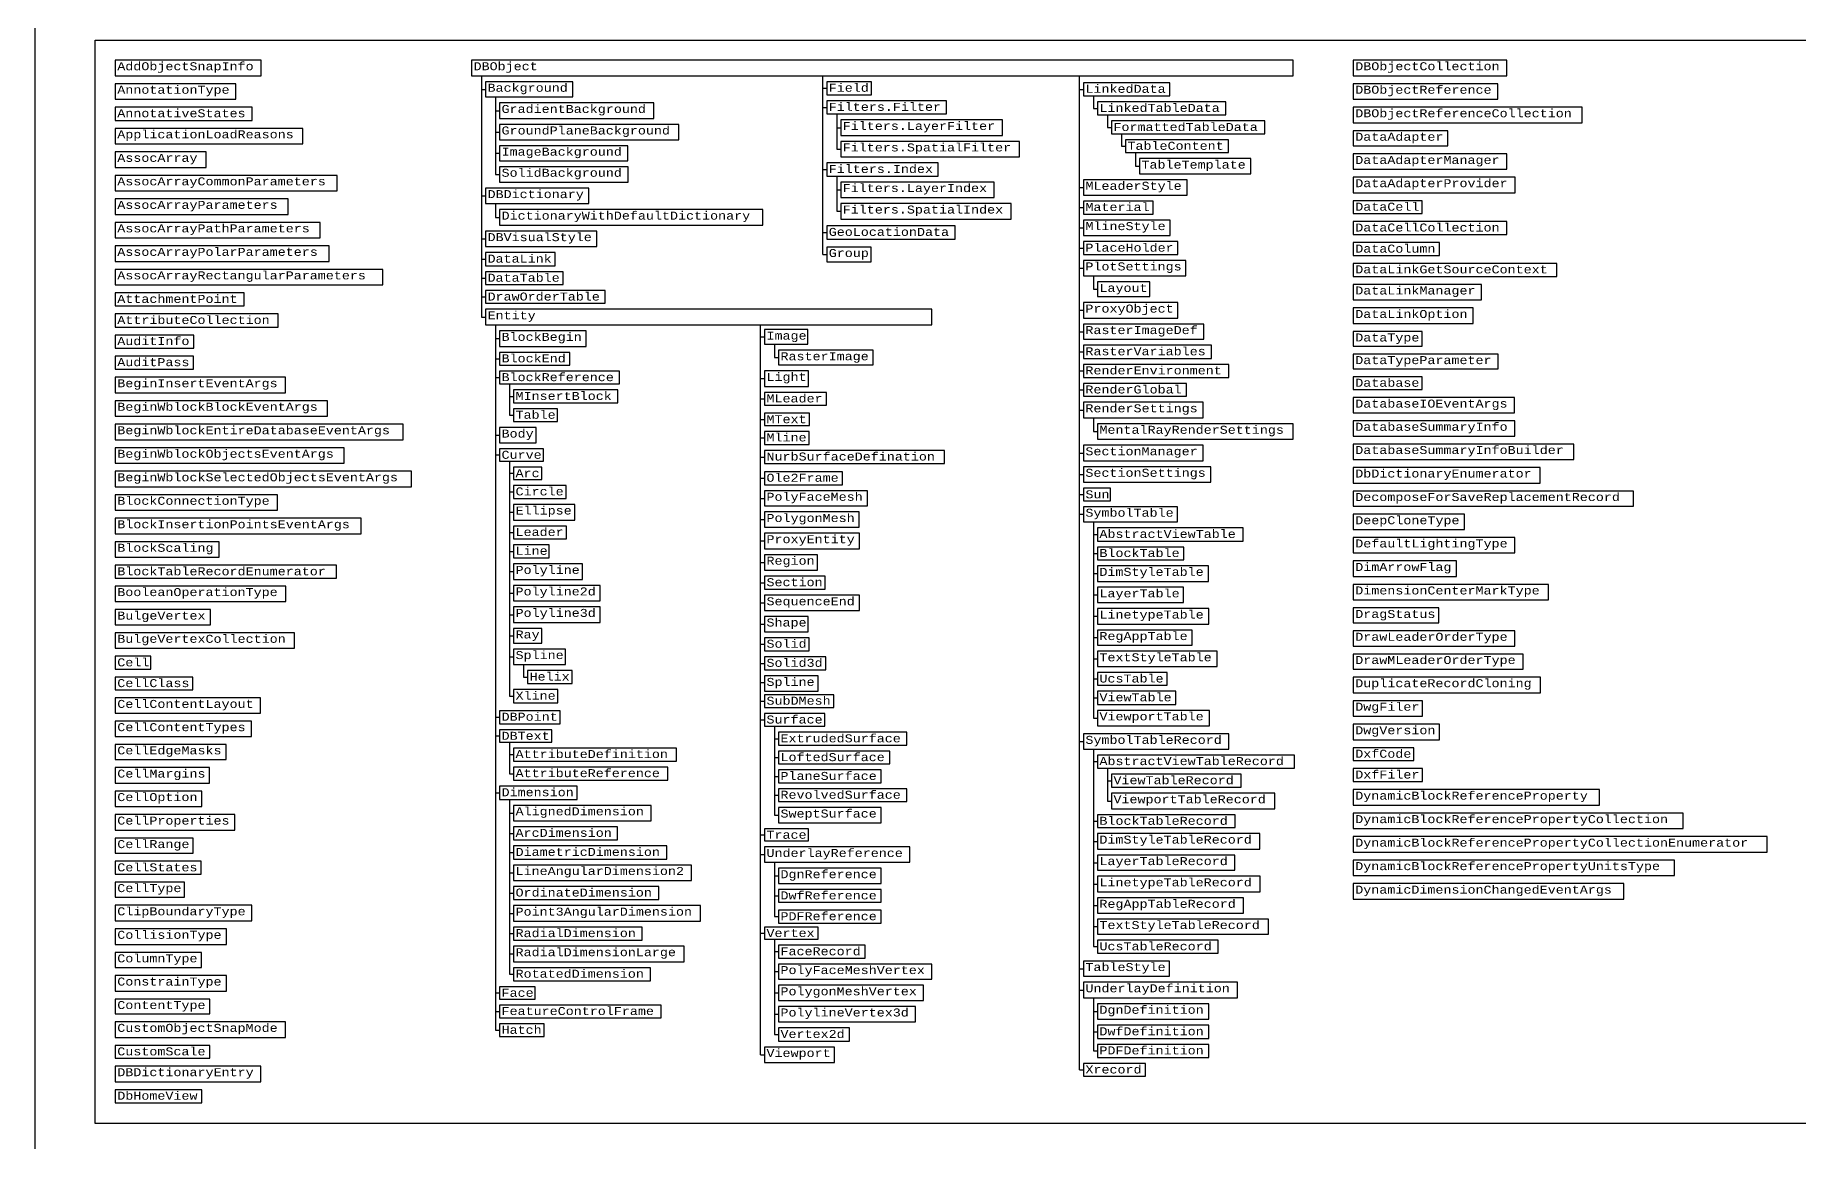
# Model space of a CAD drawing. Header units: inches. Extents: x 350 to 848, y -216 to 10.
# Drawn here: x 636.2 to 724.4, y -138 to -82.7 of the extents above; entities that cross this region are included whole.
import ezdxf

# ---------------------------------------------------------------- set-up
doc = ezdxf.new("R2010")
doc.units = ezdxf.units.IN
doc.header["$MEASUREMENT"] = 0
for name, color, linetype in [('Managed classes', 3, 'Continuous'), ('ObjectARX 2009 Managed classes', 7, 'Continuous'), ('ObjectARX 2010 Managed classes', 7, 'Continuous')]:
    doc.layers.add(name, color=color, linetype=linetype)
doc.styles.add('PureManaged', font='COUR.TTF', dxfattribs={"height": 0.4})

msp = doc.modelspace()

# ---------------------------------------------------------------- linework, layer by layer
for p, q in [((658.534, -84.676), (658.534, -96.745)), ((658.534, -85.357), (658.734, -85.357)), ((675.587, -93.611), (675.587, -84.676)), ((675.587, -85.304), (675.787, -85.304)), ((688.417, -134.39), (688.417, -84.676)), ((688.417, -85.357), (688.617, -85.357)), ((659.234, -85.737), (659.234, -89.615)), ((675.587, -86.258), (675.787, -86.258)), ((689.117, -85.684), (689.117, -86.312)), ((689.117, -86.312), (689.317, -86.312)), ((659.234, -86.425), (659.434, -86.425)), ((676.287, -86.586), (676.287, -88.349)), ((689.817, -86.639), (689.817, -87.259)), ((659.234, -87.493), (659.434, -87.493)), ((676.287, -87.274), (676.487, -87.274)), ((689.817, -87.259), (690.017, -87.259)), ((690.517, -87.579), (690.517, -88.199)), ((659.234, -88.554), (659.434, -88.554)), ((676.287, -88.349), (676.487, -88.349)), ((690.517, -88.199), (690.717, -88.199)), ((691.217, -88.52), (691.217, -89.2)), ((659.234, -89.615), (659.434, -89.615)), ((675.587, -89.364), (675.787, -89.364)), ((676.287, -89.691), (676.287, -91.454)), ((691.217, -89.2), (691.417, -89.2)), ((658.534, -90.684), (658.734, -90.684)), ((676.287, -90.379), (676.487, -90.379)), ((688.417, -90.261), (688.617, -90.261)), ((659.234, -91.071), (659.234, -91.759)), ((676.287, -91.454), (676.487, -91.454)), ((688.417, -91.269), (688.617, -91.269)), ((659.234, -91.759), (659.434, -91.759)), ((675.587, -92.513), (675.787, -92.513)), ((688.417, -92.284), (688.617, -92.284)), ((658.534, -92.834), (658.734, -92.834)), ((688.417, -93.292), (688.617, -93.292)), ((658.534, -93.849), (658.734, -93.849)), ((675.587, -93.611), (675.787, -93.611)), ((688.417, -94.3), (688.617, -94.3)), ((658.534, -94.797), (658.734, -94.797)), ((689.117, -94.688), (689.117, -95.354)), ((658.534, -95.737), (658.734, -95.737)), ((689.117, -95.354), (689.317, -95.354)), ((658.534, -96.745), (658.734, -96.745)), ((688.417, -96.407), (688.617, -96.407)), ((659.234, -97.133), (659.234, -132.407)), ((659.234, -97.821), (659.434, -97.821)), ((672.476, -133.634), (672.476, -97.133)), ((672.476, -97.738), (672.676, -97.738)), ((688.417, -97.475), (688.617, -97.475)), ((673.176, -98.104), (673.176, -98.77)), ((688.417, -98.483), (688.617, -98.483)), ((659.234, -98.828), (659.434, -98.828)), ((673.176, -98.77), (673.376, -98.77)), ((688.417, -99.438), (688.617, -99.438)), ((659.234, -99.769), (659.434, -99.769)), ((659.934, -100.089), (659.934, -101.649)), ((672.476, -99.824), (672.676, -99.824)), ((688.417, -100.385), (688.617, -100.385)), ((659.934, -100.709), (660.134, -100.709)), ((672.476, -100.832), (672.676, -100.832)), ((659.934, -101.649), (660.134, -101.649)), ((672.476, -101.858), (672.676, -101.858)), ((688.417, -101.393), (688.617, -101.393)), ((689.117, -101.781), (689.117, -102.469)), ((659.234, -102.65), (659.434, -102.65)), ((672.476, -102.791), (672.676, -102.791)), ((689.117, -102.469), (689.317, -102.469)), ((659.234, -103.641), (659.434, -103.641)), ((659.934, -103.951), (659.934, -115.703)), ((672.476, -103.743), (672.676, -103.743)), ((688.417, -103.544), (688.617, -103.544)), ((659.934, -104.557), (660.134, -104.557)), ((672.476, -104.804), (672.676, -104.804)), ((688.417, -104.619), (688.617, -104.619)), ((659.934, -105.49), (660.134, -105.49)), ((688.417, -105.617), (688.617, -105.617)), ((659.934, -106.505), (660.134, -106.505)), ((672.476, -105.81), (672.676, -105.81)), ((688.417, -106.608), (688.617, -106.608)), ((659.934, -107.513), (660.134, -107.513)), ((672.476, -106.871), (672.676, -106.871)), ((689.117, -106.989), (689.117, -116.8)), ((672.476, -107.939), (672.676, -107.939)), ((689.117, -107.616), (689.317, -107.616)), ((659.934, -108.46), (660.134, -108.46)), ((672.476, -109.015), (672.676, -109.015)), ((689.117, -108.564), (689.317, -108.564)), ((659.934, -109.475), (660.134, -109.475)), ((672.476, -110.03), (672.676, -110.03)), ((689.117, -109.571), (689.317, -109.571)), ((659.934, -110.551), (660.134, -110.551)), ((672.476, -111.038), (672.676, -111.038)), ((689.117, -110.64), (689.317, -110.64)), ((659.934, -111.626), (660.134, -111.626)), ((689.117, -111.708), (689.317, -111.708)), ((659.934, -112.68), (660.134, -112.68)), ((672.476, -112.099), (672.676, -112.099)), ((689.117, -112.776), (689.317, -112.776)), ((672.476, -113.107), (672.676, -113.107)), ((659.934, -113.733), (660.134, -113.733)), ((660.634, -114.121), (660.634, -114.748)), ((672.476, -114.061), (672.676, -114.061)), ((689.117, -113.837), (689.317, -113.837)), ((660.634, -114.748), (660.834, -114.748)), ((672.476, -115.016), (672.676, -115.016)), ((689.117, -114.838), (689.317, -114.838)), ((659.934, -115.703), (660.134, -115.703)), ((672.476, -115.949), (672.676, -115.949)), ((689.117, -115.785), (689.317, -115.785)), ((659.234, -116.758), (659.434, -116.758)), ((672.476, -116.89), (672.676, -116.89)), ((673.176, -117.21), (673.176, -121.652)), ((689.117, -116.8), (689.317, -116.8)), ((659.234, -117.691), (659.434, -117.691)), ((659.934, -117.996), (659.934, -119.578)), ((673.176, -117.83), (673.376, -117.83)), ((688.417, -117.969), (688.617, -117.969)), ((659.934, -118.624), (660.134, -118.624)), ((673.176, -118.77), (673.376, -118.77)), ((689.117, -118.349), (689.117, -128.228)), ((689.117, -118.976), (689.317, -118.976)), ((659.934, -119.578), (660.134, -119.578)), ((673.176, -119.711), (673.376, -119.711)), ((689.817, -119.304), (689.817, -120.946)), ((659.234, -120.533), (659.434, -120.533)), ((673.176, -120.651), (673.376, -120.651)), ((689.817, -119.931), (690.017, -119.931)), ((659.934, -120.861), (659.934, -129.608)), ((659.934, -121.548), (660.134, -121.548)), ((689.817, -120.946), (690.017, -120.946)), ((673.176, -121.652), (673.376, -121.652)), ((689.117, -121.954), (689.317, -121.954)), ((659.934, -122.563), (660.134, -122.563)), ((672.476, -122.638), (672.676, -122.638)), ((689.117, -122.962), (689.317, -122.962)), ((659.934, -123.518), (660.134, -123.518)), ((672.476, -123.624), (672.676, -123.624)), ((673.176, -124.004), (673.176, -126.726)), ((689.117, -124.03), (689.317, -124.03)), ((659.934, -124.533), (660.134, -124.533)), ((673.176, -124.685), (673.376, -124.685)), ((689.117, -125.098), (689.317, -125.098)), ((659.934, -125.548), (660.134, -125.548)), ((673.176, -125.686), (673.376, -125.686)), ((659.934, -126.563), (660.134, -126.563)), ((673.176, -126.726), (673.376, -126.726)), ((689.117, -126.166), (689.317, -126.166)), ((659.934, -127.578), (660.134, -127.578)), ((672.476, -127.552), (672.676, -127.552)), ((689.117, -127.228), (689.317, -127.228)), ((659.934, -128.593), (660.134, -128.593)), ((673.176, -127.857), (673.176, -132.621)), ((673.176, -128.478), (673.376, -128.478)), ((689.117, -128.228), (689.317, -128.228)), ((673.176, -129.478), (673.376, -129.478)), ((688.417, -129.329), (688.617, -129.329)), ((659.934, -129.608), (660.134, -129.608)), ((688.417, -130.397), (688.617, -130.397)), ((659.234, -130.541), (659.434, -130.541)), ((673.176, -130.539), (673.376, -130.539)), ((689.117, -130.785), (689.117, -133.442)), ((659.234, -131.467), (659.434, -131.467)), ((673.176, -131.608), (673.376, -131.608)), ((689.117, -131.472), (689.317, -131.472)), ((659.234, -132.407), (659.434, -132.407)), ((673.176, -132.621), (673.376, -132.621)), ((689.117, -132.488), (689.317, -132.488)), ((672.476, -133.634), (672.676, -133.634)), ((689.117, -133.442), (689.317, -133.442)), ((688.417, -134.39), (688.617, -134.39))]:
    msp.add_line(p, q)
for points in [[(636.228, 1.1), (848.411, 1.1), (848.411, -173.928), (636.228, -173.928)], [(639.228, -82.901), (828.151, -82.901), (828.151, -137.071), (639.228, -137.071)], [(640.228, -83.901), (640.228, -84.676), (647.516, -84.676), (647.516, -83.901)], [(658.034, -83.901), (658.034, -84.676), (699.102, -84.676), (699.102, -83.901)], [(702.102, -83.901), (702.102, -84.676), (709.771, -84.676), (709.771, -83.901)], [(640.228, -85.076), (640.228, -85.852), (646.251, -85.852), (646.251, -85.076)], [(658.734, -84.976), (658.734, -85.737), (663.094, -85.737), (663.094, -84.976)], [(675.787, -84.976), (675.787, -85.631), (678.022, -85.631), (678.022, -84.976)], [(688.617, -85.03), (688.617, -85.684), (692.934, -85.684), (692.934, -85.03)], [(702.102, -85.076), (702.102, -85.852), (709.337, -85.852), (709.337, -85.076)], [(640.228, -86.252), (640.228, -86.906), (647.075, -86.906), (647.075, -86.252)], [(659.434, -86.037), (659.434, -86.813), (667.142, -86.813), (667.142, -86.037)], [(675.787, -85.931), (675.787, -86.586), (681.776, -86.586), (681.776, -85.931)], [(689.317, -85.984), (689.317, -86.639), (695.735, -86.639), (695.735, -85.984)], [(702.102, -86.252), (702.102, -87.027), (713.552, -87.027), (713.552, -86.252)], [(659.434, -87.113), (659.434, -87.874), (668.402, -87.874), (668.402, -87.113)], [(676.487, -86.886), (676.487, -87.661), (684.577, -87.661), (684.577, -86.886)], [(690.017, -86.939), (690.017, -87.579), (697.685, -87.579), (697.685, -86.939)], [(640.228, -87.306), (640.228, -88.082), (649.596, -88.082), (649.596, -87.306)], [(676.487, -87.961), (676.487, -88.737), (685.417, -88.737), (685.417, -87.961)], [(690.717, -87.879), (690.717, -88.52), (695.86, -88.52), (695.86, -87.879)], [(702.102, -87.427), (702.102, -88.188), (706.831, -88.188), (706.831, -87.427)], [(659.434, -88.174), (659.434, -88.935), (665.847, -88.935), (665.847, -88.174)], [(691.417, -88.82), (691.417, -89.581), (696.976, -89.581), (696.976, -88.82)], [(702.102, -88.588), (702.102, -89.349), (709.772, -89.349), (709.772, -88.588)], [(659.434, -89.228), (659.434, -90.003), (665.862, -90.003), (665.862, -89.228)], [(675.787, -89.037), (675.787, -89.691), (681.361, -89.691), (681.361, -89.037)], [(688.617, -89.881), (688.617, -90.642), (693.797, -90.642), (693.797, -89.881)], [(702.102, -89.749), (702.102, -90.525), (710.192, -90.525), (710.192, -89.749)], [(658.734, -90.296), (658.734, -91.071), (663.904, -91.071), (663.904, -90.296)], [(676.487, -89.991), (676.487, -90.767), (684.162, -90.767), (684.162, -89.991)], [(659.434, -91.371), (659.434, -92.147), (672.587, -92.147), (672.587, -91.371)], [(676.487, -91.067), (676.487, -91.842), (685.002, -91.842), (685.002, -91.067)], [(688.617, -90.942), (688.617, -91.596), (692.107, -91.596), (692.107, -90.942)], [(702.102, -90.925), (702.102, -91.565), (705.546, -91.565), (705.546, -90.925)], [(658.734, -92.447), (658.734, -93.222), (664.288, -93.222), (664.288, -92.447)], [(675.787, -92.185), (675.787, -92.84), (682.205, -92.84), (682.205, -92.185)], [(688.617, -91.896), (688.617, -92.672), (692.957, -92.672), (692.957, -91.896)], [(702.102, -91.965), (702.102, -92.62), (709.771, -92.62), (709.771, -91.965)], [(675.787, -93.24), (675.787, -93.981), (678.004, -93.981), (678.004, -93.24)], [(688.617, -92.972), (688.617, -93.612), (693.338, -93.612), (693.338, -92.972)], [(702.102, -93.02), (702.102, -93.66), (706.409, -93.66), (706.409, -93.02)], [(658.734, -93.522), (658.734, -94.177), (662.221, -94.177), (662.221, -93.522)], [(688.617, -93.912), (688.617, -94.688), (693.727, -94.688), (693.727, -93.912)], [(702.102, -94.06), (702.102, -94.715), (712.282, -94.715), (712.282, -94.06)], [(658.734, -94.477), (658.734, -95.117), (662.607, -95.117), (662.607, -94.477)], [(689.317, -94.988), (689.317, -95.719), (691.944, -95.719), (691.944, -94.988)], [(702.102, -95.115), (702.102, -95.89), (708.511, -95.89), (708.511, -95.115)], [(640.228, -95.535), (640.228, -96.189), (646.675, -96.189), (646.675, -95.535)], [(658.734, -95.417), (658.734, -96.057), (664.708, -96.057), (664.708, -95.417)], [(688.617, -96.019), (688.617, -96.795), (693.328, -96.795), (693.328, -96.019)], [(640.228, -96.589), (640.228, -97.244), (648.366, -97.244), (648.366, -96.589)], [(658.734, -96.357), (658.734, -97.133), (681.044, -97.133), (681.044, -96.357)], [(702.102, -96.29), (702.102, -97.065), (708.09, -97.065), (708.09, -96.29)], [(640.228, -97.644), (640.228, -98.299), (644.155, -98.299), (644.155, -97.644)], [(659.434, -97.433), (659.434, -98.208), (663.766, -98.208), (663.766, -97.433)], [(672.676, -97.372), (672.676, -98.104), (674.845, -98.104), (674.845, -97.372)], [(688.617, -97.095), (688.617, -97.856), (694.63, -97.856), (694.63, -97.095)], [(702.102, -97.465), (702.102, -98.197), (705.555, -98.197), (705.555, -97.465)], [(640.228, -98.699), (640.228, -99.354), (644.133, -99.354), (644.133, -98.699)], [(659.434, -98.508), (659.434, -99.149), (662.954, -99.149), (662.954, -98.508)], [(673.376, -98.404), (673.376, -99.136), (678.114, -99.136), (678.114, -98.404)], [(688.617, -98.156), (688.617, -98.811), (695.019, -98.811), (695.019, -98.156)], [(702.102, -98.597), (702.102, -99.329), (709.352, -99.329), (709.352, -98.597)], [(659.434, -99.449), (659.434, -100.089), (665.433, -100.089), (665.433, -99.449)], [(672.676, -99.436), (672.676, -100.212), (674.883, -100.212), (674.883, -99.436)], [(688.617, -99.111), (688.617, -99.765), (695.88, -99.765), (695.88, -99.111)], [(640.228, -99.754), (640.228, -100.529), (648.731, -100.529), (648.731, -99.754)], [(660.134, -100.389), (660.134, -101.029), (665.348, -101.029), (665.348, -100.389)], [(688.617, -100.065), (688.617, -100.706), (693.766, -100.706), (693.766, -100.065)], [(702.102, -99.729), (702.102, -100.37), (705.555, -100.37), (705.555, -99.729)], [(640.228, -100.929), (640.228, -101.704), (650.832, -101.704), (650.832, -100.929)], [(660.134, -101.329), (660.134, -101.97), (662.332, -101.97), (662.332, -101.329)], [(672.676, -100.512), (672.676, -101.152), (675.77, -101.152), (675.77, -100.512)], [(688.617, -101.006), (688.617, -101.781), (694.599, -101.781), (694.599, -101.006)], [(702.102, -100.77), (702.102, -101.531), (710.16, -101.531), (710.16, -100.77)], [(640.228, -102.104), (640.228, -102.88), (654.614, -102.88), (654.614, -102.104)], [(672.676, -101.552), (672.676, -102.163), (674.919, -102.163), (674.919, -101.552)], [(689.317, -102.081), (689.317, -102.856), (699.102, -102.856), (699.102, -102.081)], [(702.102, -101.931), (702.102, -102.692), (710.182, -102.692), (710.182, -101.931)], [(659.434, -102.27), (659.434, -103.031), (661.267, -103.031), (661.267, -102.27)], [(672.676, -102.463), (672.676, -103.118), (674.915, -103.118), (674.915, -102.463)], [(702.102, -103.092), (702.102, -103.867), (713.133, -103.867), (713.133, -103.092)], [(640.228, -103.28), (640.228, -104.055), (651.673, -104.055), (651.673, -103.28)], [(659.434, -103.331), (659.434, -103.951), (661.637, -103.951), (661.637, -103.331)], [(688.617, -103.156), (688.617, -103.932), (694.597, -103.932), (694.597, -103.156)], [(640.228, -104.455), (640.228, -105.231), (655.034, -105.231), (655.034, -104.455)], [(660.134, -104.251), (660.134, -104.862), (661.544, -104.862), (661.544, -104.251)], [(672.676, -104.479), (672.676, -105.13), (676.568, -105.13), (676.568, -104.479)], [(688.617, -104.232), (688.617, -105.007), (694.986, -105.007), (694.986, -104.232)], [(702.102, -104.267), (702.102, -105.043), (711.452, -105.043), (711.452, -104.267)], [(640.228, -105.631), (640.228, -106.406), (648.328, -106.406), (648.328, -105.631)], [(660.134, -105.162), (660.134, -105.817), (662.758, -105.817), (662.758, -105.162)], [(672.676, -105.43), (672.676, -106.191), (677.824, -106.191), (677.824, -105.43)], [(688.617, -105.307), (688.617, -105.928), (689.974, -105.928), (689.974, -105.307)], [(702.102, -105.443), (702.102, -106.204), (716.102, -106.204), (716.102, -105.443)], [(660.134, -106.117), (660.134, -106.892), (663.191, -106.892), (663.191, -106.117)], [(672.676, -106.491), (672.676, -107.252), (677.404, -107.252), (677.404, -106.491)], [(688.617, -106.228), (688.617, -106.989), (693.322, -106.989), (693.322, -106.228)], [(702.102, -106.604), (702.102, -107.365), (707.656, -107.365), (707.656, -106.604)], [(640.228, -106.806), (640.228, -107.581), (652.513, -107.581), (652.513, -106.806)], [(660.134, -107.192), (660.134, -107.833), (662.772, -107.833), (662.772, -107.192)], [(689.317, -107.289), (689.317, -107.943), (696.6, -107.943), (696.6, -107.289)], [(640.228, -107.981), (640.228, -108.757), (645.414, -108.757), (645.414, -107.981)], [(660.134, -108.133), (660.134, -108.788), (661.917, -108.788), (661.917, -108.133)], [(672.676, -107.552), (672.676, -108.327), (677.419, -108.327), (677.419, -107.552)], [(689.317, -108.243), (689.317, -108.884), (693.635, -108.884), (693.635, -108.243)], [(702.102, -107.765), (702.102, -108.54), (710.177, -108.54), (710.177, -107.765)], [(640.228, -109.157), (640.228, -109.797), (651.284, -109.797), (651.284, -109.157)], [(660.134, -109.088), (660.134, -109.863), (663.58, -109.863), (663.58, -109.088)], [(672.676, -108.627), (672.676, -109.403), (675.327, -109.403), (675.327, -108.627)], [(689.317, -109.184), (689.317, -109.959), (694.871, -109.959), (694.871, -109.184)], [(702.102, -108.94), (702.102, -109.715), (707.263, -109.715), (707.263, -108.94)], [(660.134, -110.163), (660.134, -110.938), (664.463, -110.938), (664.463, -110.163)], [(672.676, -109.703), (672.676, -110.357), (675.714, -110.357), (675.714, -109.703)], [(702.102, -110.115), (702.102, -110.891), (711.858, -110.891), (711.858, -110.115)], [(640.228, -110.197), (640.228, -110.972), (648.748, -110.972), (648.748, -110.197)], [(672.676, -110.657), (672.676, -111.418), (677.423, -111.418), (677.423, -110.657)], [(689.317, -110.259), (689.317, -111.02), (693.621, -111.02), (693.621, -110.259)], [(640.228, -111.372), (640.228, -112.133), (644.987, -112.133), (644.987, -111.372)], [(660.134, -111.238), (660.134, -112.014), (664.463, -112.014), (664.463, -111.238)], [(672.676, -111.718), (672.676, -112.479), (674.86, -112.479), (674.86, -111.718)], [(689.317, -111.32), (689.317, -112.096), (694.881, -112.096), (694.881, -111.32)], [(702.102, -111.291), (702.102, -112.032), (706.379, -112.032), (706.379, -111.291)], [(640.228, -112.533), (640.228, -113.309), (649.182, -113.309), (649.182, -112.533)], [(660.134, -112.314), (660.134, -113.046), (661.546, -113.046), (661.546, -112.314)], [(672.676, -112.779), (672.676, -113.434), (674.902, -113.434), (674.902, -112.779)], [(689.317, -112.396), (689.317, -113.157), (694.055, -113.157), (694.055, -112.396)], [(702.102, -112.432), (702.102, -113.193), (710.177, -113.193), (710.177, -112.432)], [(660.134, -113.346), (660.134, -114.121), (662.738, -114.121), (662.738, -113.346)], [(689.317, -113.457), (689.317, -114.218), (695.297, -114.218), (695.297, -113.457)], [(702.102, -113.593), (702.102, -114.354), (710.597, -114.354), (710.597, -113.593)], [(640.228, -113.709), (640.228, -114.349), (642.003, -114.349), (642.003, -113.709)], [(660.834, -114.421), (660.834, -115.076), (663.064, -115.076), (663.064, -114.421)], [(672.676, -113.734), (672.676, -114.389), (675.743, -114.389), (675.743, -113.734)], [(689.317, -114.518), (689.317, -115.158), (692.796, -115.158), (692.796, -114.518)], [(640.228, -114.749), (640.228, -115.389), (644.096, -115.389), (644.096, -114.749)], [(660.134, -115.376), (660.134, -116.03), (662.353, -116.03), (662.353, -115.376)], [(689.317, -115.458), (689.317, -116.113), (693.239, -116.113), (693.239, -115.458)], [(702.102, -114.754), (702.102, -115.529), (711.465, -115.529), (711.465, -114.754)], [(640.228, -115.789), (640.228, -116.551), (647.478, -116.551), (647.478, -115.789)], [(672.676, -115.629), (672.676, -116.269), (676.141, -116.269), (676.141, -115.629)], [(702.102, -115.929), (702.102, -116.705), (705.57, -116.705), (705.57, -115.929)], [(640.228, -116.951), (640.228, -117.712), (647.037, -117.712), (647.037, -116.951)], [(659.434, -116.43), (659.434, -117.085), (662.471, -117.085), (662.471, -116.43)], [(672.676, -116.569), (672.676, -117.21), (675.7, -117.21), (675.7, -116.569)], [(689.317, -116.413), (689.317, -117.188), (694.92, -117.188), (694.92, -116.413)], [(702.102, -117.105), (702.102, -117.88), (706.409, -117.88), (706.409, -117.105)], [(659.434, -117.385), (659.434, -117.996), (662.051, -117.996), (662.051, -117.385)], [(673.376, -117.51), (673.376, -118.15), (679.795, -118.15), (679.795, -117.51)], [(688.617, -117.588), (688.617, -118.349), (695.885, -118.349), (695.885, -117.588)], [(640.228, -118.112), (640.228, -118.873), (645.777, -118.873), (645.777, -118.112)], [(660.134, -118.296), (660.134, -118.951), (668.271, -118.951), (668.271, -118.296)], [(673.376, -118.45), (673.376, -119.09), (678.941, -119.09), (678.941, -118.45)], [(689.317, -118.649), (689.317, -119.304), (699.164, -119.304), (699.164, -118.649)], [(702.102, -118.28), (702.102, -118.921), (705.135, -118.921), (705.135, -118.28)], [(640.228, -119.273), (640.228, -120.048), (644.936, -120.048), (644.936, -119.273)], [(660.134, -119.251), (660.134, -119.906), (667.837, -119.906), (667.837, -119.251)], [(673.376, -119.39), (673.376, -120.031), (678.503, -120.031), (678.503, -119.39)], [(690.017, -119.604), (690.017, -120.258), (696.503, -120.258), (696.503, -119.604)], [(702.102, -119.321), (702.102, -119.975), (705.57, -119.975), (705.57, -119.321)], [(640.228, -120.448), (640.228, -121.223), (644.546, -121.223), (644.546, -120.448)], [(659.434, -120.206), (659.434, -120.861), (663.321, -120.861), (663.321, -120.206)], [(673.376, -120.331), (673.376, -120.971), (679.795, -120.971), (679.795, -120.331)], [(690.017, -120.558), (690.017, -121.334), (698.183, -121.334), (698.183, -120.558)], [(702.102, -120.375), (702.102, -121.151), (714.415, -121.151), (714.415, -120.375)], [(640.228, -121.623), (640.228, -122.399), (646.197, -122.399), (646.197, -121.623)], [(660.134, -121.161), (660.134, -121.936), (667.011, -121.936), (667.011, -121.161)], [(673.376, -121.271), (673.376, -122.032), (678.501, -122.032), (678.501, -121.271)], [(702.102, -121.551), (702.102, -122.326), (718.594, -122.326), (718.594, -121.551)], [(660.134, -122.236), (660.134, -122.891), (665.33, -122.891), (665.33, -122.236)], [(672.676, -122.332), (672.676, -122.943), (674.874, -122.943), (674.874, -122.332)], [(689.317, -121.634), (689.317, -122.274), (696.198, -122.274), (696.198, -121.634)], [(640.228, -122.799), (640.228, -123.56), (644.113, -123.56), (644.113, -122.799)], [(660.134, -123.191), (660.134, -123.845), (667.803, -123.845), (667.803, -123.191)], [(672.676, -123.243), (672.676, -124.004), (679.937, -124.004), (679.937, -123.243)], [(689.317, -122.574), (689.317, -123.35), (697.435, -123.35), (697.435, -122.574)], [(702.102, -122.726), (702.102, -123.501), (722.797, -123.501), (722.797, -122.726)], [(640.228, -123.96), (640.228, -124.6), (644.516, -124.6), (644.516, -123.96)], [(660.134, -124.145), (660.134, -124.921), (669.03, -124.921), (669.03, -124.145)], [(689.317, -123.65), (689.317, -124.411), (696.184, -124.411), (696.184, -123.65)], [(702.102, -123.901), (702.102, -124.677), (718.16, -124.677), (718.16, -123.901)], [(640.228, -125), (640.228, -125.761), (643.692, -125.761), (643.692, -125)], [(673.376, -124.304), (673.376, -125.065), (678.51, -125.065), (678.51, -124.304)], [(689.317, -124.711), (689.317, -125.486), (697.445, -125.486), (697.445, -124.711)], [(702.102, -125.077), (702.102, -125.852), (715.623, -125.852), (715.623, -125.077)], [(660.134, -125.221), (660.134, -125.875), (667.401, -125.875), (667.401, -125.221)], [(673.376, -125.365), (673.376, -126.006), (678.51, -126.006), (678.51, -125.365)], [(689.317, -125.786), (689.317, -126.547), (696.618, -126.547), (696.618, -125.786)], [(640.228, -126.161), (640.228, -126.936), (647.054, -126.936), (647.054, -126.161)], [(660.134, -126.175), (660.134, -126.951), (669.476, -126.951), (669.476, -126.175)], [(673.376, -126.406), (673.376, -127.046), (678.503, -127.046), (678.503, -126.406)], [(689.317, -126.847), (689.317, -127.608), (697.86, -127.608), (697.86, -126.847)], [(640.228, -127.336), (640.228, -128.112), (645.793, -128.112), (645.793, -127.336)], [(660.134, -127.251), (660.134, -127.905), (666.566, -127.905), (666.566, -127.251)], [(672.676, -127.246), (672.676, -127.857), (675.358, -127.857), (675.358, -127.246)], [(640.228, -128.512), (640.228, -129.273), (644.533, -129.273), (644.533, -128.512)], [(660.134, -128.205), (660.134, -128.981), (668.653, -128.981), (668.653, -128.205)], [(673.376, -128.157), (673.376, -128.798), (677.712, -128.798), (677.712, -128.157)], [(689.317, -127.908), (689.317, -128.548), (695.359, -128.548), (695.359, -127.908)], [(660.134, -129.281), (660.134, -129.936), (666.986, -129.936), (666.986, -129.281)], [(673.376, -129.098), (673.376, -129.859), (681.044, -129.859), (681.044, -129.098)], [(688.617, -128.948), (688.617, -129.709), (692.916, -129.709), (692.916, -128.948)], [(640.228, -129.673), (640.228, -130.448), (645.793, -130.448), (645.793, -129.673)], [(659.434, -130.236), (659.434, -130.847), (661.206, -130.847), (661.206, -130.236)], [(673.376, -130.159), (673.376, -130.92), (680.624, -130.92), (680.624, -130.159)], [(688.617, -130.009), (688.617, -130.785), (696.311, -130.785), (696.311, -130.009)], [(640.228, -130.848), (640.228, -131.589), (644.953, -131.589), (644.953, -130.848)], [(659.434, -131.147), (659.434, -131.787), (667.509, -131.787), (667.509, -131.147)], [(673.376, -131.22), (673.376, -131.995), (680.226, -131.995), (680.226, -131.22)], [(689.317, -131.085), (689.317, -131.86), (694.885, -131.86), (694.885, -131.085)], [(640.228, -131.989), (640.228, -132.765), (648.734, -132.765), (648.734, -131.989)], [(659.434, -132.087), (659.434, -132.728), (661.665, -132.728), (661.665, -132.087)], [(689.317, -132.16), (689.317, -132.815), (694.885, -132.815), (694.885, -132.16)], [(673.376, -132.295), (673.376, -132.946), (676.92, -132.946), (676.92, -132.295)], [(640.228, -133.165), (640.228, -133.805), (644.953, -133.805), (644.953, -133.165)], [(672.676, -133.246), (672.676, -134.021), (676.182, -134.021), (676.182, -133.246)], [(689.317, -133.115), (689.317, -133.77), (694.878, -133.77), (694.878, -133.115)], [(640.228, -134.205), (640.228, -134.981), (647.499, -134.981), (647.499, -134.205)], [(688.617, -134.07), (688.617, -134.71), (691.719, -134.71), (691.719, -134.07)], [(640.228, -135.381), (640.228, -136.035), (644.557, -136.035), (644.557, -135.381)]]:
    msp.add_lwpolyline(points, close=True)
at = {"color": 2}
for points in [[(640.228, -88.482), (640.228, -89.257), (644.774, -89.257), (644.774, -88.482)], [(640.228, -89.657), (640.228, -90.433), (651.319, -90.433), (651.319, -89.657)], [(640.228, -90.833), (640.228, -91.608), (648.871, -91.608), (648.871, -90.833)], [(640.228, -92.008), (640.228, -92.783), (650.474, -92.783), (650.474, -92.008)], [(640.228, -93.183), (640.228, -93.959), (650.924, -93.959), (650.924, -93.183)], [(640.228, -94.359), (640.228, -95.134), (653.594, -95.134), (653.594, -94.359)], [(672.676, -103.418), (672.676, -104.069), (681.665, -104.069), (681.665, -103.418)], [(672.676, -114.689), (672.676, -115.457), (675.364, -115.457), (675.364, -114.689)]]:
    msp.add_lwpolyline(points, close=True, dxfattribs=at)

# ---------------------------------------------------------------- texts
at = {"layer": 'Managed classes', "char_height": 0.4, "attachment_point": 1, "style": 'PureManaged'}
for s, insert in [('{\\Fcourier new;AddObjectSnapInfo}', (640.328, -84.001)), ('{\\Fcourier new;DBObject}', (658.134, -84.001)), ('{\\Fcourier new;DBObjectCollection}', (702.202, -84.001)), ('{\\Fcourier new;AnnotationType}', (640.328, -85.176)), ('{\\Fcourier new;Background}', (658.834, -85.076)), ('{\\Fcourier new;Field}', (675.887, -85.076)), ('{\\Fcourier new;LinkedData}', (688.717, -85.13)), ('{\\Fcourier new;DBObjectReference}', (702.202, -85.176)), ('{\\Fcourier new;AnnotativeStates}', (640.328, -86.352)), ('{\\Fcourier new;GradientBackground}', (659.534, -86.137)), ('{\\Fcourier new;Filters.Filter}', (675.887, -86.031)), ('{\\Fcourier new;LinkedTableData}', (689.417, -86.084)), ('{\\Fcourier new;DBObjectReferenceCollection}', (702.202, -86.352)), ('{\\Fcourier new;GroundPlaneBackground}', (659.534, -87.213)), ('{\\Fcourier new;Filters.LayerFilter}', (676.587, -86.986)), ('{\\Fcourier new;FormattedTableData}', (690.117, -87.039)), ('{\\Fcourier new;ApplicationLoadReasons}', (640.328, -87.406)), ('{\\Fcourier new;Filters.SpatialFilter}', (676.587, -88.061)), ('{\\Fcourier new;TableContent}', (690.817, -87.979)), ('{\\Fcourier new;DataAdapter}', (702.202, -87.527)), ('{\\Fcourier new|c0;AssocArray}', (640.328, -88.582)), ('{\\Fcourier new;ImageBackground}', (659.534, -88.274)), ('{\\Fcourier new;TableTemplate}', (691.517, -88.92)), ('{\\Fcourier new;DataAdapterManager}', (702.202, -88.688)), ('{\\Fcourier new|c0;AssocArrayCommonParameters}', (640.328, -89.757)), ('{\\Fcourier new;SolidBackground}', (659.534, -89.328)), ('{\\Fcourier new;Filters.Index}', (675.887, -89.137)), ('{\\Fcourier new;DataAdapterProvider}', (702.202, -89.849)), ('{\\Fcourier new;DBDictionary}', (658.834, -90.396)), ('{\\Fcourier new;Filters.LayerIndex}', (676.587, -90.091)), ('{\\Fcourier new;MLeaderStyle}', (688.717, -89.981)), ('{\\Fcourier new|c0;AssocArrayParameters}', (640.328, -90.933)), ('{\\Fcourier new;DictionaryWithDefaultDictionary}', (659.534, -91.471)), ('{\\Fcourier new;Filters.SpatialIndex}', (676.587, -91.167)), ('{\\Fcourier new;Material}', (688.717, -91.042)), ('{\\Fcourier new;DataCell}', (702.202, -91.025)), ('{\\Fcourier new|c0;AssocArrayPathParameters}', (640.328, -92.108)), ('{\\Fcourier new;DBVisualStyle}', (658.834, -92.547)), ('{\\Fcourier new;MlineStyle}', (688.717, -91.996)), ('{\\Fcourier new;DataCellCollection}', (702.202, -92.065)), ('{\\Fcourier new|c0;AssocArrayPolarParameters}', (640.328, -93.283)), ('{\\Fcourier new;Group}', (675.887, -93.34)), ('{\\Fcourier new;PlaceHolder}', (688.717, -93.072)), ('{\\Fcourier new;DataColumn}', (702.202, -93.12)), ('{\\Fcourier new;DataLink}', (658.834, -93.622)), ('{\\Fcourier new;PlotSettings}', (688.717, -94.012)), ('{\\Fcourier new;DataLinkGetSourceContext}', (702.202, -94.16)), ('{\\Fcourier new|c0;AssocArrayRectangularParameters}', (640.328, -94.459)), ('{\\Fcourier new;DataTable}', (658.834, -94.577)), ('{\\Fcourier new;Layout}', (689.417, -95.088)), ('{\\Fcourier new;DataLinkManager}', (702.202, -95.215)), ('{\\Fcourier new;AttachmentPoint}', (640.328, -95.635)), ('{\\Fcourier new;DrawOrderTable}', (658.834, -95.517)), ('{\\Fcourier new;AttributeCollection}', (640.328, -96.689)), ('{\\Fcourier new;Entity}', (658.834, -96.457)), ('{\\Fcourier new;ProxyObject}', (688.717, -96.119)), ('{\\Fcourier new;DataLinkOption}', (702.202, -96.39)), ('{\\Fcourier new;AuditInfo}', (640.328, -97.744)), ('{\\Fcourier new;BlockBegin}', (659.534, -97.533)), ('{\\Fcourier new;Image}', (672.776, -97.472)), ('{\\Fcourier new;RasterImageDef}', (688.717, -97.195)), ('{\\Fcourier new;DataType}', (702.202, -97.565)), ('{\\Fcourier new;BlockEnd}', (659.534, -98.608)), ('{\\Fcourier new;RasterImage}', (673.476, -98.504)), ('{\\Fcourier new;RasterVariables}', (688.717, -98.256)), ('{\\Fcourier new;DataTypeParameter}', (702.202, -98.697)), ('{\\Fcourier new;AuditPass}', (640.328, -98.799)), ('{\\Fcourier new;BlockReference}', (659.534, -99.549)), ('{\\Fcourier new;Light}', (672.776, -99.536)), ('{\\Fcourier new;RenderEnvironment}', (688.717, -99.211)), ('{\\Fcourier new;BeginInsertEventArgs}', (640.328, -99.854)), ('{\\Fcourier new;MInsertBlock}', (660.234, -100.489)), ('{\\Fcourier new;RenderGlobal}', (688.717, -100.165)), ('{\\Fcourier new;Database}', (702.202, -99.829)), ('{\\Fcourier new;BeginWblockBlockEventArgs}', (640.328, -101.029)), ('{\\Fcourier new;MLeader}', (672.776, -100.612)), ('{\\Fcourier new;RenderSettings}', (688.717, -101.106)), ('{\\Fcourier new;DatabaseIOEventArgs}', (702.202, -100.87)), ('{\\Fcourier new;BeginWblockEntireDatabaseEventArgs}', (640.328, -102.204)), ('{\\Fcourier new;Table}', (660.234, -101.429)), ('{\\Fcourier new;MText}', (672.776, -101.652)), ('{\\Fcourier new;MentalRayRenderSettings}', (689.417, -102.181)), ('{\\Fcourier new;DatabaseSummaryInfo}', (702.202, -102.031)), ('{\\Fcourier new;Body}', (659.534, -102.37)), ('{\\Fcourier new;Mline}', (672.776, -102.563)), ('{\\Fcourier new;BeginWblockObjectsEventArgs}', (640.328, -103.38)), ('{\\Fcourier new;Curve}', (659.534, -103.431)), ('{\\Fcourier new|c0;NurbSurfaceDefination}', (672.776, -103.518)), ('{\\Fcourier new;SectionManager}', (688.717, -103.256)), ('{\\Fcourier new;DatabaseSummaryInfoBuilder}', (702.202, -103.192)), ('{\\Fcourier new;BeginWblockSelectedObjectsEventArgs}', (640.328, -104.555)), ('{\\Fcourier new;Arc}', (660.234, -104.351)), ('{\\Fcourier new;Ole2Frame}', (672.776, -104.579)), ('{\\Fcourier new;SectionSettings}', (688.717, -104.332)), ('{\\Fcourier new;DbDictionaryEnumerator}', (702.202, -104.367)), ('{\\Fcourier new;BlockConnectionType}', (640.328, -105.731)), ('{\\Fcourier new;Circle}', (660.234, -105.262)), ('{\\Fcourier new;PolyFaceMesh}', (672.776, -105.53)), ('{\\Fcourier new;Sun}', (688.717, -105.407)), ('{\\Fcourier new;DecomposeForSaveReplacementRecord}', (702.202, -105.543)), ('{\\Fcourier new;Ellipse}', (660.234, -106.217)), ('{\\Fcourier new;PolygonMesh}', (672.776, -106.591)), ('{\\Fcourier new;SymbolTable}', (688.717, -106.328)), ('{\\Fcourier new;BlockInsertionPointsEventArgs}', (640.328, -106.906)), ('{\\Fcourier new;Leader}', (660.234, -107.292)), ('{\\Fcourier new;AbstractViewTable}', (689.417, -107.389)), ('{\\Fcourier new;DeepCloneType}', (702.202, -106.704)), ('{\\Fcourier new;BlockScaling}', (640.328, -108.081)), ('{\\Fcourier new;Line}', (660.234, -108.233)), ('{\\Fcourier new;ProxyEntity}', (672.776, -107.652)), ('{\\Fcourier new;BlockTable}', (689.417, -108.343)), ('{\\Fcourier new;DefaultLightingType}', (702.202, -107.865)), ('{\\Fcourier new;BlockTableRecordEnumerator}', (640.328, -109.257)), ('{\\Fcourier new;Polyline}', (660.234, -109.188)), ('{\\Fcourier new;Region}', (672.776, -108.727)), ('{\\Fcourier new;DimStyleTable}', (689.417, -109.284)), ('{\\Fcourier new;DimArrowFlag}', (702.202, -109.04)), ('{\\Fcourier new;Section}', (672.776, -109.803)), ('{\\Fcourier new;BooleanOperationType}', (640.328, -110.297)), ('{\\Fcourier new;Polyline2d}', (660.234, -110.263)), ('{\\Fcourier new;SequenceEnd}', (672.776, -110.757)), ('{\\Fcourier new;LayerTable}', (689.417, -110.359)), ('{\\Fcourier new;DimensionCenterMarkType}', (702.202, -110.215)), ('{\\Fcourier new;BulgeVertex}', (640.328, -111.472)), ('{\\Fcourier new;Polyline3d}', (660.234, -111.338)), ('{\\Fcourier new;Shape}', (672.776, -111.818)), ('{\\Fcourier new;LinetypeTable}', (689.417, -111.42)), ('{\\Fcourier new;DragStatus}', (702.202, -111.391)), ('{\\Fcourier new;BulgeVertexCollection}', (640.328, -112.633)), ('{\\Fcourier new;Ray}', (660.234, -112.414)), ('{\\Fcourier new;RegAppTable}', (689.417, -112.496)), ('{\\Fcourier new;DrawLeaderOrderType}', (702.202, -112.532)), ('{\\Fcourier new;Spline}', (660.234, -113.446)), ('{\\Fcourier new;Solid}', (672.776, -112.879)), ('{\\Fcourier new;TextStyleTable}', (689.417, -113.557)), ('{\\Fcourier new;DrawMLeaderOrderType}', (702.202, -113.693)), ('{\\Fcourier new;Cell}', (640.328, -113.809)), ('{\\Fcourier new;Helix}', (660.934, -114.521)), ('{\\Fcourier new;Solid3d}', (672.776, -113.834)), ('{\\Fcourier new;UcsTable}', (689.417, -114.618)), ('{\\Fcourier new;CellClass}', (640.328, -114.849)), ('{\\Fcourier new;Xline}', (660.234, -115.476)), ('{\\Fcourier new|c0;Spline}', (672.776, -114.789)), ('{\\Fcourier new;DuplicateRecordCloning}', (702.202, -114.854)), ('{\\Fcourier new;CellContentLayout}', (640.328, -115.889)), ('{\\Fcourier new;ViewTable}', (689.417, -115.558)), ('{\\Fcourier new;DwgFiler}', (702.202, -116.029)), ('{\\Fcourier new;CellContentTypes}', (640.328, -117.051)), ('{\\Fcourier new;DBPoint}', (659.534, -116.53)), ('{\\Fcourier new;Surface}', (672.776, -116.669)), ('{\\Fcourier new;ViewportTable}', (689.417, -116.513)), ('{\\Fcourier new;DwgVersion}', (702.202, -117.205)), ('{\\Fcourier new;DBText}', (659.534, -117.485)), ('{\\Fcourier new;ExtrudedSurface}', (673.476, -117.61)), ('{\\Fcourier new;SymbolTableRecord}', (688.717, -117.688)), ('{\\Fcourier new;CellEdgeMasks}', (640.328, -118.212)), ('{\\Fcourier new;AttributeDefinition}', (660.234, -118.396)), ('{\\Fcourier new;LoftedSurface}', (673.476, -118.55)), ('{\\Fcourier new;AbstractViewTableRecord}', (689.417, -118.749)), ('{\\Fcourier new;DxfCode}', (702.202, -118.38)), ('{\\Fcourier new;CellMargins}', (640.328, -119.373)), ('{\\Fcourier new;AttributeReference}', (660.234, -119.351)), ('{\\Fcourier new;PlaneSurface}', (673.476, -119.49)), ('{\\Fcourier new;ViewTableRecord}', (690.117, -119.704)), ('{\\Fcourier new;DxfFiler}', (702.202, -119.421)), ('{\\Fcourier new;CellOption}', (640.328, -120.548)), ('{\\Fcourier new;Dimension}', (659.534, -120.306)), ('{\\Fcourier new;RevolvedSurface}', (673.476, -120.431)), ('{\\Fcourier new;ViewportTableRecord}', (690.117, -120.658)), ('{\\Fcourier new;DynamicBlockReferenceProperty}', (702.202, -120.475)), ('{\\Fcourier new;AlignedDimension}', (660.234, -121.261)), ('{\\Fcourier new;SweptSurface}', (673.476, -121.371)), ('{\\Fcourier new;DynamicBlockReferencePropertyCollection}', (702.202, -121.651)), ('{\\Fcourier new;CellProperties}', (640.328, -121.723)), ('{\\Fcourier new;ArcDimension}', (660.234, -122.336)), ('{\\Fcourier new;Trace}', (672.776, -122.432)), ('{\\Fcourier new;BlockTableRecord}', (689.417, -121.734)), ('{\\Fcourier new;CellRange}', (640.328, -122.899)), ('{\\Fcourier new;DiametricDimension}', (660.234, -123.291)), ('{\\Fcourier new;UnderlayReference}', (672.776, -123.343)), ('{\\Fcourier new;DimStyleTableRecord}', (689.417, -122.674)), ('{\\Fcourier new;DynamicBlockReferencePropertyCollectionEnumerator}', (702.202, -122.826)), ('{\\Fcourier new;CellStates}', (640.328, -124.06)), ('{\\Fcourier new;LineAngularDimension2}', (660.234, -124.245)), ('{\\Fcourier new;LayerTableRecord}', (689.417, -123.75)), ('{\\Fcourier new;DynamicBlockReferencePropertyUnitsType}', (702.202, -124.001)), ('{\\Fcourier new;CellType}', (640.328, -125.1)), ('{\\Fcourier new;DgnReference}', (673.476, -124.404)), ('{\\Fcourier new;LinetypeTableRecord}', (689.417, -124.811)), ('{\\Fcourier new;DynamicDimensionChangedEventArgs}', (702.202, -125.177)), ('{\\Fcourier new;OrdinateDimension}', (660.234, -125.321)), ('{\\Fcourier new;DwfReference}', (673.476, -125.465)), ('{\\Fcourier new;RegAppTableRecord}', (689.417, -125.886)), ('{\\Fcourier new;ClipBoundaryType}', (640.328, -126.261)), ('{\\Fcourier new;Point3AngularDimension}', (660.234, -126.275)), ('{\\Fcourier new;TextStyleTableRecord}', (689.417, -126.947)), ('{\\Fcourier new;CollisionType}', (640.328, -127.436)), ('{\\Fcourier new;RadialDimension}', (660.234, -127.351)), ('{\\Fcourier new;Vertex}', (672.776, -127.346)), ('{\\Fcourier new;ColumnType}', (640.328, -128.612)), ('{\\Fcourier new;RadialDimensionLarge}', (660.234, -128.305)), ('{\\Fcourier new;FaceRecord}', (673.476, -128.257)), ('{\\Fcourier new;UcsTableRecord}', (689.417, -128.008)), ('{\\Fcourier new;RotatedDimension}', (660.234, -129.381)), ('{\\Fcourier new;PolyFaceMeshVertex}', (673.476, -129.198)), ('{\\Fcourier new;TableStyle}', (688.717, -129.048)), ('{\\Fcourier new;ConstrainType}', (640.328, -129.773)), ('{\\Fcourier new;Face}', (659.534, -130.336)), ('{\\Fcourier new;PolygonMeshVertex}', (673.476, -130.259)), ('{\\Fcourier new;UnderlayDefinition}', (688.717, -130.109)), ('{\\Fcourier new;ContentType}', (640.328, -130.948)), ('{\\Fcourier new;FeatureControlFrame}', (659.534, -131.247)), ('{\\Fcourier new;PolylineVertex3d}', (673.476, -131.32)), ('{\\Fcourier new;DgnDefinition}', (689.417, -131.185)), ('{\\Fcourier new;CustomObjectSnapMode}', (640.328, -132.089)), ('{\\Fcourier new;Hatch}', (659.534, -132.187)), ('{\\Fcourier new;Vertex2d}', (673.476, -132.395)), ('{\\Fcourier new;DwfDefinition}', (689.417, -132.26)), ('{\\Fcourier new;CustomScale}', (640.328, -133.265)), ('{\\Fcourier new;Viewport}', (672.776, -133.346)), ('{\\Fcourier new;DBDictionaryEntry}', (640.328, -134.305)), ('{\\Fcourier new;Xrecord}', (688.717, -134.17))]:
    msp.add_mtext(s, dxfattribs=dict(at, insert=insert))
at = {"layer": 'ObjectARX 2009 Managed classes', "color": 3, "insert": (675.887, -92.285), "char_height": 0.4, "attachment_point": 1}
msp.add_mtext('{\\Fcourier new;GeoLocationData}', dxfattribs=at)
at = {"layer": 'ObjectARX 2010 Managed classes', "color": 3, "char_height": 0.4, "attachment_point": 1}
for s, insert in [('{\\Fcourier new;SubDMesh}', (672.776, -115.729)), ('{\\Fcourier new;PDFReference}', (673.476, -126.506)), ('{\\Fcourier new;PDFDefinition}', (689.417, -133.215)), ('{\\Fcourier new;DbHomeView}', (640.328, -135.481))]:
    msp.add_mtext(s, dxfattribs=dict(at, insert=insert))

doc.saveas('drawing.dxf')
